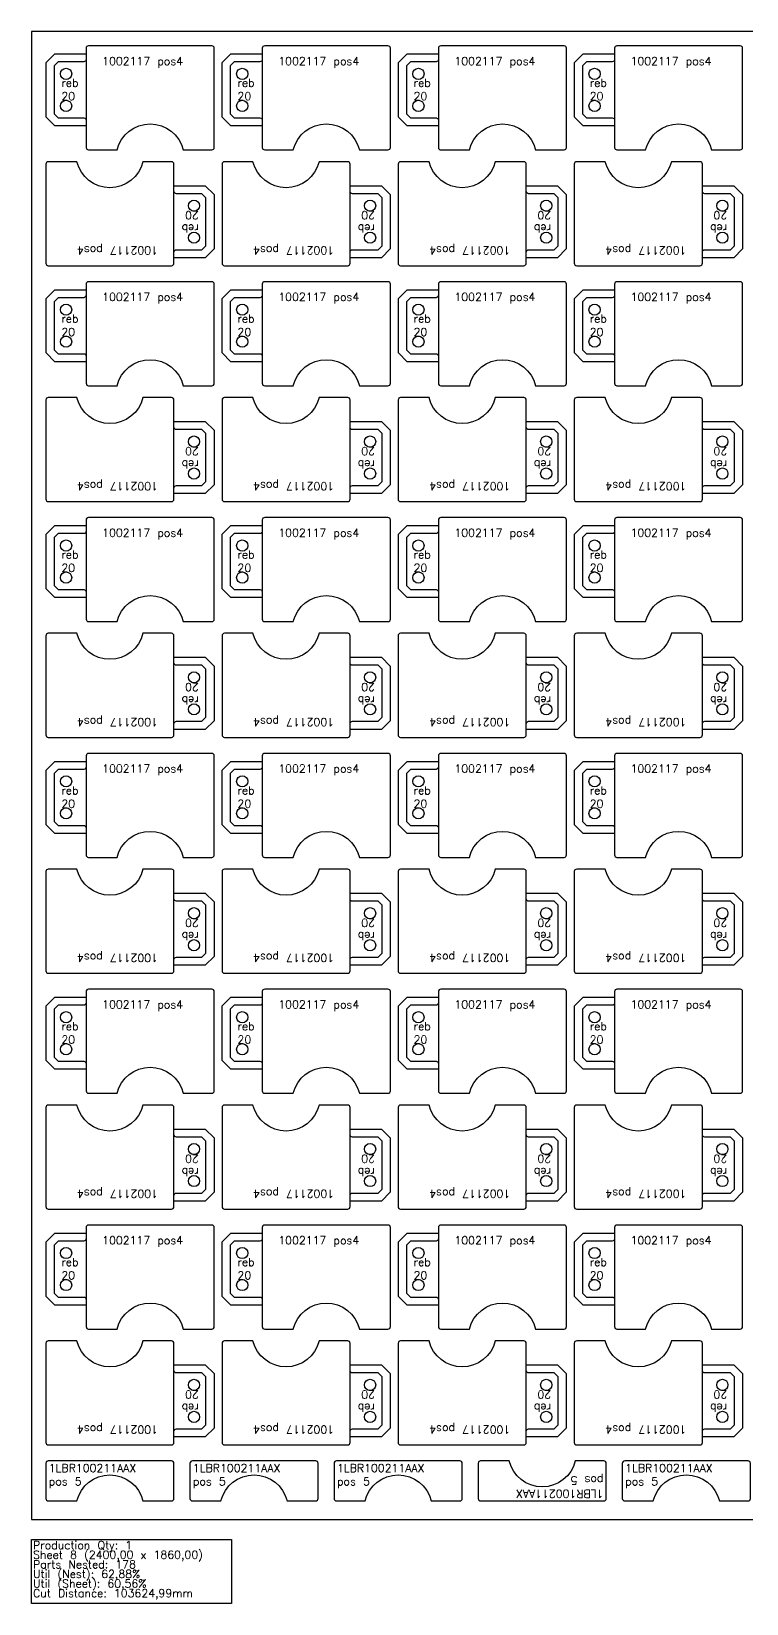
# Model space of a CAD drawing. Header units: millimetres. Extents: x 17640 to 20040, y -105 to 1860.
# Drawn here: x 17640 to 18533, y -105 to 1860 of the extents above; entities that cross this region are included whole.
import ezdxf

# ---------------------------------------------------------------- set-up
doc = ezdxf.new("R2010")
doc.units = ezdxf.units.MM
for name, color, linetype in [('1002117', 7, 'Continuous'), ('1LBR100211AAX', 7, 'Continuous'), ('Rebaixo', 7, 'Continuous'), ('sheet', 24, 'Continuous'), ('Stats', 7, 'Continuous'), ('Texto', 7, 'Continuous')]:
    doc.layers.add(name, color=color, linetype=linetype)
doc.styles.get("Standard").update_dxf_attribs({"font": 'txt.shx'})

msp = doc.modelspace()

# ---------------------------------------------------------------- linework, layer by layer
at = {"layer": '1002117', "color": 3}
for points in [[(17865.3, 1712, 0.414213), (17868.3, 1715), (17868.3, 1839, 0.414213), (17865.3, 1842), (17711.3, 1842, 0.414214), (17708.3, 1839), (17708.3, 1825, -0.414214), (17705.3, 1822), (17673.3, 1822), (17668.3, 1817), (17668.3, 1757), (17673.3, 1752), (17705.3, 1752, -0.414213), (17708.3, 1749), (17708.3, 1715, 0.414213), (17711.3, 1712), (17747, 1712, -0.786796), (17829.6, 1712)], [(18085.3, 1712, 0.414213), (18088.3, 1715), (18088.3, 1839, 0.414214), (18085.3, 1842), (17931.3, 1842, 0.414214), (17928.3, 1839), (17928.3, 1825, -0.414214), (17925.3, 1822), (17893.3, 1822), (17888.3, 1817), (17888.3, 1757), (17893.3, 1752), (17925.3, 1752, -0.414214), (17928.3, 1749), (17928.3, 1715, 0.414213), (17931.3, 1712), (17967, 1712, -0.786796), (18049.6, 1712)], [(18305.3, 1712, 0.414213), (18308.3, 1715), (18308.3, 1839, 0.414214), (18305.3, 1842), (18151.3, 1842, 0.414214), (18148.3, 1839), (18148.3, 1825, -0.414214), (18145.3, 1822), (18113.3, 1822), (18108.3, 1817), (18108.3, 1757), (18113.3, 1752), (18145.3, 1752, -0.414214), (18148.3, 1749), (18148.3, 1715, 0.414214), (18151.3, 1712), (18187, 1712, -0.786796), (18269.6, 1712)], [(18525.3, 1712, 0.414213), (18528.3, 1715), (18528.3, 1839, 0.414214), (18525.3, 1842), (18371.3, 1842, 0.414214), (18368.3, 1839), (18368.3, 1825, -0.414214), (18365.3, 1822), (18333.3, 1822), (18328.3, 1817), (18328.3, 1757), (18333.3, 1752), (18365.3, 1752, -0.414214), (18368.3, 1749), (18368.3, 1715, 0.414213), (18371.3, 1712), (18407, 1712, -0.786796), (18489.6, 1712)], [(17661, 1697.2, 0.414213), (17658, 1694.2), (17658, 1570.2, 0.414214), (17661, 1567.2), (17815, 1567.2, 0.414213), (17818, 1570.2), (17818, 1584.2, -0.414213), (17821, 1587.2), (17853, 1587.2), (17858, 1592.2), (17858, 1652.2), (17853, 1657.2), (17821, 1657.2, -0.414214), (17818, 1660.2), (17818, 1694.2, 0.414213), (17815, 1697.2), (17779.3, 1697.2, -0.786796), (17696.7, 1697.2)], [(17881, 1697.2, 0.414214), (17878, 1694.2), (17878, 1570.2, 0.414214), (17881, 1567.2), (18035, 1567.2, 0.414214), (18038, 1570.2), (18038, 1584.2, -0.414213), (18041, 1587.2), (18073, 1587.2), (18078, 1592.2), (18078, 1652.2), (18073, 1657.2), (18041, 1657.2, -0.414214), (18038, 1660.2), (18038, 1694.2, 0.414213), (18035, 1697.2), (17999.3, 1697.2, -0.786796), (17916.7, 1697.2)], [(18101, 1697.2, 0.414213), (18098, 1694.2), (18098, 1570.2, 0.414214), (18101, 1567.2), (18255, 1567.2, 0.414214), (18258, 1570.2), (18258, 1584.2, -0.414214), (18261, 1587.2), (18293, 1587.2), (18298, 1592.2), (18298, 1652.2), (18293, 1657.2), (18261, 1657.2, -0.414214), (18258, 1660.2), (18258, 1694.2, 0.414213), (18255, 1697.2), (18219.3, 1697.2, -0.786796), (18136.7, 1697.2)], [(18321, 1697.2, 0.414213), (18318, 1694.2), (18318, 1570.2, 0.414214), (18321, 1567.2), (18475, 1567.2, 0.414214), (18478, 1570.2), (18478, 1584.2, -0.414214), (18481, 1587.2), (18513, 1587.2), (18518, 1592.2), (18518, 1652.2), (18513, 1657.2), (18481, 1657.2, -0.414213), (18478, 1660.2), (18478, 1694.2, 0.414213), (18475, 1697.2), (18439.3, 1697.2, -0.786796), (18356.7, 1697.2)], [(17865.3, 1417.2, 0.414213), (17868.3, 1420.2), (17868.3, 1544.2, 0.414214), (17865.3, 1547.2), (17711.3, 1547.2, 0.414214), (17708.3, 1544.2), (17708.3, 1530.2, -0.414214), (17705.3, 1527.2), (17673.3, 1527.2), (17668.3, 1522.2), (17668.3, 1462.2), (17673.3, 1457.2), (17705.3, 1457.2, -0.414213), (17708.3, 1454.2), (17708.3, 1420.2, 0.414213), (17711.3, 1417.2), (17747, 1417.2, -0.786796), (17829.6, 1417.2)], [(18085.3, 1417.2, 0.414214), (18088.3, 1420.2), (18088.3, 1544.2, 0.414213), (18085.3, 1547.2), (17931.3, 1547.2, 0.414214), (17928.3, 1544.2), (17928.3, 1530.2, -0.414214), (17925.3, 1527.2), (17893.3, 1527.2), (17888.3, 1522.2), (17888.3, 1462.2), (17893.3, 1457.2), (17925.3, 1457.2, -0.414213), (17928.3, 1454.2), (17928.3, 1420.2, 0.414213), (17931.3, 1417.2), (17967, 1417.2, -0.786796), (18049.6, 1417.2)], [(18305.3, 1417.2, 0.414214), (18308.3, 1420.2), (18308.3, 1544.2, 0.414214), (18305.3, 1547.2), (18151.3, 1547.2, 0.414214), (18148.3, 1544.2), (18148.3, 1530.2, -0.414214), (18145.3, 1527.2), (18113.3, 1527.2), (18108.3, 1522.2), (18108.3, 1462.2), (18113.3, 1457.2), (18145.3, 1457.2, -0.414214), (18148.3, 1454.2), (18148.3, 1420.2, 0.414213), (18151.3, 1417.2), (18187, 1417.2, -0.786796), (18269.6, 1417.2)], [(18525.3, 1417.2, 0.414214), (18528.3, 1420.2), (18528.3, 1544.2, 0.414213), (18525.3, 1547.2), (18371.3, 1547.2, 0.414213), (18368.3, 1544.2), (18368.3, 1530.2, -0.414214), (18365.3, 1527.2), (18333.3, 1527.2), (18328.3, 1522.2), (18328.3, 1462.2), (18333.3, 1457.2), (18365.3, 1457.2, -0.414213), (18368.3, 1454.2), (18368.3, 1420.2, 0.414213), (18371.3, 1417.2), (18407, 1417.2, -0.786796), (18489.6, 1417.2)], [(17661, 1402.4, 0.414213), (17658, 1399.4), (17658, 1275.4, 0.414213), (17661, 1272.4), (17815, 1272.4, 0.414213), (17818, 1275.4), (17818, 1289.4, -0.414213), (17821, 1292.4), (17853, 1292.4), (17858, 1297.4), (17858, 1357.4), (17853, 1362.4), (17821, 1362.4, -0.414214), (17818, 1365.4), (17818, 1399.4, 0.414213), (17815, 1402.4), (17779.3, 1402.4, -0.786796), (17696.7, 1402.4)], [(17881, 1402.4, 0.414213), (17878, 1399.4), (17878, 1275.4, 0.414214), (17881, 1272.4), (18035, 1272.4, 0.414214), (18038, 1275.4), (18038, 1289.4, -0.414214), (18041, 1292.4), (18073, 1292.4), (18078, 1297.4), (18078, 1357.4), (18073, 1362.4), (18041, 1362.4, -0.414213), (18038, 1365.4), (18038, 1399.4, 0.414213), (18035, 1402.4), (17999.3, 1402.4, -0.786796), (17916.7, 1402.4)], [(18101, 1402.4, 0.414213), (18098, 1399.4), (18098, 1275.4, 0.414214), (18101, 1272.4), (18255, 1272.4, 0.414214), (18258, 1275.4), (18258, 1289.4, -0.414214), (18261, 1292.4), (18293, 1292.4), (18298, 1297.4), (18298, 1357.4), (18293, 1362.4), (18261, 1362.4, -0.414213), (18258, 1365.4), (18258, 1399.4, 0.414213), (18255, 1402.4), (18219.3, 1402.4, -0.786796), (18136.7, 1402.4)], [(18321, 1402.4, 0.414213), (18318, 1399.4), (18318, 1275.4, 0.414214), (18321, 1272.4), (18475, 1272.4, 0.414214), (18478, 1275.4), (18478, 1289.4, -0.414214), (18481, 1292.4), (18513, 1292.4), (18518, 1297.4), (18518, 1357.4), (18513, 1362.4), (18481, 1362.4, -0.414213), (18478, 1365.4), (18478, 1399.4, 0.414213), (18475, 1402.4), (18439.3, 1402.4, -0.786796), (18356.7, 1402.4)], [(17865.3, 1122.4, 0.414213), (17868.3, 1125.4), (17868.3, 1249.4, 0.414214), (17865.3, 1252.4), (17711.3, 1252.4, 0.414214), (17708.3, 1249.4), (17708.3, 1235.4, -0.414213), (17705.3, 1232.4), (17673.3, 1232.4), (17668.3, 1227.4), (17668.3, 1167.4), (17673.3, 1162.4), (17705.3, 1162.4, -0.414214), (17708.3, 1159.4), (17708.3, 1125.4, 0.414213), (17711.3, 1122.4), (17747, 1122.4, -0.786796), (17829.6, 1122.4)], [(18085.3, 1122.4, 0.414214), (18088.3, 1125.4), (18088.3, 1249.4, 0.414214), (18085.3, 1252.4), (17931.3, 1252.4, 0.414213), (17928.3, 1249.4), (17928.3, 1235.4, -0.414213), (17925.3, 1232.4), (17893.3, 1232.4), (17888.3, 1227.4), (17888.3, 1167.4), (17893.3, 1162.4), (17925.3, 1162.4, -0.414214), (17928.3, 1159.4), (17928.3, 1125.4, 0.414214), (17931.3, 1122.4), (17967, 1122.4, -0.786796), (18049.6, 1122.4)], [(18305.3, 1122.4, 0.414214), (18308.3, 1125.4), (18308.3, 1249.4, 0.414214), (18305.3, 1252.4), (18151.3, 1252.4, 0.414214), (18148.3, 1249.4), (18148.3, 1235.4, -0.414214), (18145.3, 1232.4), (18113.3, 1232.4), (18108.3, 1227.4), (18108.3, 1167.4), (18113.3, 1162.4), (18145.3, 1162.4, -0.414213), (18148.3, 1159.4), (18148.3, 1125.4, 0.414214), (18151.3, 1122.4), (18187, 1122.4, -0.786796), (18269.6, 1122.4)], [(18525.3, 1122.4, 0.414213), (18528.3, 1125.4), (18528.3, 1249.4, 0.414213), (18525.3, 1252.4), (18371.3, 1252.4, 0.414214), (18368.3, 1249.4), (18368.3, 1235.4, -0.414214), (18365.3, 1232.4), (18333.3, 1232.4), (18328.3, 1227.4), (18328.3, 1167.4), (18333.3, 1162.4), (18365.3, 1162.4, -0.414214), (18368.3, 1159.4), (18368.3, 1125.4, 0.414214), (18371.3, 1122.4), (18407, 1122.4, -0.786796), (18489.6, 1122.4)], [(17661, 1107.7, 0.414214), (17658, 1104.7), (17658, 980.7, 0.414213), (17661, 977.7), (17815, 977.7, 0.414213), (17818, 980.7), (17818, 994.7, -0.414214), (17821, 997.7), (17853, 997.7), (17858, 1002.7), (17858, 1062.7), (17853, 1067.7), (17821, 1067.7, -0.414214), (17818, 1070.7), (17818, 1104.7, 0.414213), (17815, 1107.7), (17779.3, 1107.7, -0.786796), (17696.7, 1107.7)], [(17881, 1107.7, 0.414213), (17878, 1104.7), (17878, 980.7, 0.414214), (17881, 977.7), (18035, 977.7, 0.414213), (18038, 980.7), (18038, 994.7, -0.414214), (18041, 997.7), (18073, 997.7), (18078, 1002.7), (18078, 1062.7), (18073, 1067.7), (18041, 1067.7, -0.414213), (18038, 1070.7), (18038, 1104.7, 0.414214), (18035, 1107.7), (17999.3, 1107.7, -0.786796), (17916.7, 1107.7)], [(18101, 1107.7, 0.414214), (18098, 1104.7), (18098, 980.7, 0.414214), (18101, 977.7), (18255, 977.7, 0.414214), (18258, 980.7), (18258, 994.7, -0.414214), (18261, 997.7), (18293, 997.7), (18298, 1002.7), (18298, 1062.7), (18293, 1067.7), (18261, 1067.7, -0.414214), (18258, 1070.7), (18258, 1104.7, 0.414213), (18255, 1107.7), (18219.3, 1107.7, -0.786796), (18136.7, 1107.7)], [(18321, 1107.7, 0.414214), (18318, 1104.7), (18318, 980.7, 0.414214), (18321, 977.7), (18475, 977.7, 0.414214), (18478, 980.7), (18478, 994.7, -0.414214), (18481, 997.7), (18513, 997.7), (18518, 1002.7), (18518, 1062.7), (18513, 1067.7), (18481, 1067.7, -0.414213), (18478, 1070.7), (18478, 1104.7, 0.414213), (18475, 1107.7), (18439.3, 1107.7, -0.786796), (18356.7, 1107.7)], [(17865.3, 827.7, 0.414214), (17868.3, 830.7), (17868.3, 954.7, 0.414214), (17865.3, 957.7), (17711.3, 957.7, 0.414213), (17708.3, 954.7), (17708.3, 940.7, -0.414213), (17705.3, 937.7), (17673.3, 937.7), (17668.3, 932.7), (17668.3, 872.7), (17673.3, 867.7), (17705.3, 867.7, -0.414214), (17708.3, 864.7), (17708.3, 830.7, 0.414214), (17711.3, 827.7), (17747, 827.7, -0.786796), (17829.6, 827.7)], [(18085.3, 827.7, 0.414214), (18088.3, 830.7), (18088.3, 954.7, 0.414214), (18085.3, 957.7), (17931.3, 957.7, 0.414214), (17928.3, 954.7), (17928.3, 940.7, -0.414214), (17925.3, 937.7), (17893.3, 937.7), (17888.3, 932.7), (17888.3, 872.7), (17893.3, 867.7), (17925.3, 867.7, -0.414214), (17928.3, 864.7), (17928.3, 830.7, 0.414213), (17931.3, 827.7), (17967, 827.7, -0.786796), (18049.6, 827.7)], [(18305.3, 827.7, 0.414213), (18308.3, 830.7), (18308.3, 954.7, 0.414214), (18305.3, 957.7), (18151.3, 957.7, 0.414214), (18148.3, 954.7), (18148.3, 940.7, -0.414214), (18145.3, 937.7), (18113.3, 937.7), (18108.3, 932.7), (18108.3, 872.7), (18113.3, 867.7), (18145.3, 867.7, -0.414213), (18148.3, 864.7), (18148.3, 830.7, 0.414213), (18151.3, 827.7), (18187, 827.7, -0.786796), (18269.6, 827.7)], [(18525.3, 827.7, 0.414214), (18528.3, 830.7), (18528.3, 954.7, 0.414214), (18525.3, 957.7), (18371.3, 957.7, 0.414214), (18368.3, 954.7), (18368.3, 940.7, -0.414214), (18365.3, 937.7), (18333.3, 937.7), (18328.3, 932.7), (18328.3, 872.7), (18333.3, 867.7), (18365.3, 867.7, -0.414214), (18368.3, 864.7), (18368.3, 830.7, 0.414213), (18371.3, 827.7), (18407, 827.7, -0.786796), (18489.6, 827.7)], [(17661, 812.9, 0.414213), (17658, 809.9), (17658, 685.9, 0.414214), (17661, 682.9), (17815, 682.9, 0.414213), (17818, 685.9), (17818, 699.9, -0.414213), (17821, 702.9), (17853, 702.9), (17858, 707.9), (17858, 767.9), (17853, 772.9), (17821, 772.9, -0.414213), (17818, 775.9), (17818, 809.9, 0.414213), (17815, 812.9), (17779.3, 812.9, -0.786796), (17696.7, 812.9)], [(17881, 812.9, 0.414213), (17878, 809.9), (17878, 685.9, 0.414214), (17881, 682.9), (18035, 682.9, 0.414214), (18038, 685.9), (18038, 699.9, -0.414213), (18041, 702.9), (18073, 702.9), (18078, 707.9), (18078, 767.9), (18073, 772.9), (18041, 772.9, -0.414214), (18038, 775.9), (18038, 809.9, 0.414214), (18035, 812.9), (17999.3, 812.9, -0.786796), (17916.7, 812.9)], [(18101, 812.9, 0.414213), (18098, 809.9), (18098, 685.9, 0.414214), (18101, 682.9), (18255, 682.9, 0.414214), (18258, 685.9), (18258, 699.9, -0.414213), (18261, 702.9), (18293, 702.9), (18298, 707.9), (18298, 767.9), (18293, 772.9), (18261, 772.9, -0.414214), (18258, 775.9), (18258, 809.9, 0.414213), (18255, 812.9), (18219.3, 812.9, -0.786796), (18136.7, 812.9)], [(18321, 812.9, 0.414214), (18318, 809.9), (18318, 685.9, 0.414214), (18321, 682.9), (18475, 682.9, 0.414214), (18478, 685.9), (18478, 699.9, -0.414214), (18481, 702.9), (18513, 702.9), (18518, 707.9), (18518, 767.9), (18513, 772.9), (18481, 772.9, -0.414214), (18478, 775.9), (18478, 809.9, 0.414213), (18475, 812.9), (18439.3, 812.9, -0.786796), (18356.7, 812.9)], [(17865.3, 532.9, 0.414214), (17868.3, 535.9), (17868.3, 659.9, 0.414214), (17865.3, 662.9), (17711.3, 662.9, 0.414214), (17708.3, 659.9), (17708.3, 645.9, -0.414214), (17705.3, 642.9), (17673.3, 642.9), (17668.3, 637.9), (17668.3, 577.9), (17673.3, 572.9), (17705.3, 572.9, -0.414214), (17708.3, 569.9), (17708.3, 535.9, 0.414213), (17711.3, 532.9), (17747, 532.9, -0.786796), (17829.6, 532.9)], [(18085.3, 532.9, 0.414214), (18088.3, 535.9), (18088.3, 659.9, 0.414213), (18085.3, 662.9), (17931.3, 662.9, 0.414213), (17928.3, 659.9), (17928.3, 645.9, -0.414214), (17925.3, 642.9), (17893.3, 642.9), (17888.3, 637.9), (17888.3, 577.9), (17893.3, 572.9), (17925.3, 572.9, -0.414214), (17928.3, 569.9), (17928.3, 535.9, 0.414214), (17931.3, 532.9), (17967, 532.9, -0.786796), (18049.6, 532.9)], [(18305.3, 532.9, 0.414213), (18308.3, 535.9), (18308.3, 659.9, 0.414214), (18305.3, 662.9), (18151.3, 662.9, 0.414214), (18148.3, 659.9), (18148.3, 645.9, -0.414213), (18145.3, 642.9), (18113.3, 642.9), (18108.3, 637.9), (18108.3, 577.9), (18113.3, 572.9), (18145.3, 572.9, -0.414214), (18148.3, 569.9), (18148.3, 535.9, 0.414214), (18151.3, 532.9), (18187, 532.9, -0.786796), (18269.6, 532.9)], [(18525.3, 532.9, 0.414213), (18528.3, 535.9), (18528.3, 659.9, 0.414213), (18525.3, 662.9), (18371.3, 662.9, 0.414214), (18368.3, 659.9), (18368.3, 645.9, -0.414214), (18365.3, 642.9), (18333.3, 642.9), (18328.3, 637.9), (18328.3, 577.9), (18333.3, 572.9), (18365.3, 572.9, -0.414214), (18368.3, 569.9), (18368.3, 535.9, 0.414214), (18371.3, 532.9), (18407, 532.9, -0.786796), (18489.6, 532.9)], [(17661, 518.1, 0.414213), (17658, 515.1), (17658, 391.1, 0.414214), (17661, 388.1), (17815, 388.1, 0.414214), (17818, 391.1), (17818, 405.1, -0.414213), (17821, 408.1), (17853, 408.1), (17858, 413.1), (17858, 473.1), (17853, 478.1), (17821, 478.1, -0.414214), (17818, 481.1), (17818, 515.1, 0.414214), (17815, 518.1), (17779.3, 518.1, -0.786796), (17696.7, 518.1)], [(17881, 518.1, 0.414213), (17878, 515.1), (17878, 391.1, 0.414214), (17881, 388.1), (18035, 388.1, 0.414214), (18038, 391.1), (18038, 405.1, -0.414213), (18041, 408.1), (18073, 408.1), (18078, 413.1), (18078, 473.1), (18073, 478.1), (18041, 478.1, -0.414213), (18038, 481.1), (18038, 515.1, 0.414213), (18035, 518.1), (17999.3, 518.1, -0.786796), (17916.7, 518.1)], [(18101, 518.1, 0.414213), (18098, 515.1), (18098, 391.1, 0.414214), (18101, 388.1), (18255, 388.1, 0.414214), (18258, 391.1), (18258, 405.1, -0.414214), (18261, 408.1), (18293, 408.1), (18298, 413.1), (18298, 473.1), (18293, 478.1), (18261, 478.1, -0.414213), (18258, 481.1), (18258, 515.1, 0.414213), (18255, 518.1), (18219.3, 518.1, -0.786796), (18136.7, 518.1)], [(18321, 518.1, 0.414213), (18318, 515.1), (18318, 391.1, 0.414214), (18321, 388.1), (18475, 388.1, 0.414214), (18478, 391.1), (18478, 405.1, -0.414214), (18481, 408.1), (18513, 408.1), (18518, 413.1), (18518, 473.1), (18513, 478.1), (18481, 478.1, -0.414213), (18478, 481.1), (18478, 515.1, 0.414213), (18475, 518.1), (18439.3, 518.1, -0.786796), (18356.7, 518.1)], [(17865.3, 238.1, 0.414213), (17868.3, 241.1), (17868.3, 365.1, 0.414214), (17865.3, 368.1), (17711.3, 368.1, 0.414214), (17708.3, 365.1), (17708.3, 351.1, -0.414214), (17705.3, 348.1), (17673.3, 348.1), (17668.3, 343.1), (17668.3, 283.1), (17673.3, 278.1), (17705.3, 278.1, -0.414213), (17708.3, 275.1), (17708.3, 241.1, 0.414213), (17711.3, 238.1), (17747, 238.1, -0.786796), (17829.6, 238.1)], [(18085.3, 238.1, 0.414213), (18088.3, 241.1), (18088.3, 365.1, 0.414214), (18085.3, 368.1), (17931.3, 368.1, 0.414214), (17928.3, 365.1), (17928.3, 351.1, -0.414214), (17925.3, 348.1), (17893.3, 348.1), (17888.3, 343.1), (17888.3, 283.1), (17893.3, 278.1), (17925.3, 278.1, -0.414213), (17928.3, 275.1), (17928.3, 241.1, 0.414213), (17931.3, 238.1), (17967, 238.1, -0.786796), (18049.6, 238.1)], [(18305.3, 238.1, 0.414214), (18308.3, 241.1), (18308.3, 365.1, 0.414213), (18305.3, 368.1), (18151.3, 368.1, 0.414214), (18148.3, 365.1), (18148.3, 351.1, -0.414213), (18145.3, 348.1), (18113.3, 348.1), (18108.3, 343.1), (18108.3, 283.1), (18113.3, 278.1), (18145.3, 278.1, -0.414213), (18148.3, 275.1), (18148.3, 241.1, 0.414214), (18151.3, 238.1), (18187, 238.1, -0.786796), (18269.6, 238.1)], [(18525.3, 238.1, 0.414214), (18528.3, 241.1), (18528.3, 365.1, 0.414214), (18525.3, 368.1), (18371.3, 368.1, 0.414214), (18368.3, 365.1), (18368.3, 351.1, -0.414213), (18365.3, 348.1), (18333.3, 348.1), (18328.3, 343.1), (18328.3, 283.1), (18333.3, 278.1), (18365.3, 278.1, -0.414213), (18368.3, 275.1), (18368.3, 241.1, 0.414214), (18371.3, 238.1), (18407, 238.1, -0.786796), (18489.6, 238.1)], [(17661, 223.3, 0.414214), (17658, 220.3), (17658, 96.3, 0.414214), (17661, 93.3), (17815, 93.3, 0.414214), (17818, 96.3), (17818, 110.3, -0.414213), (17821, 113.3), (17853, 113.3), (17858, 118.3), (17858, 178.3), (17853, 183.3), (17821, 183.3, -0.414213), (17818, 186.3), (17818, 220.3, 0.414214), (17815, 223.3), (17779.3, 223.3, -0.786796), (17696.7, 223.3)], [(17881, 223.3, 0.414214), (17878, 220.3), (17878, 96.3, 0.414214), (17881, 93.3), (18035, 93.3, 0.414214), (18038, 96.3), (18038, 110.3, -0.414213), (18041, 113.3), (18073, 113.3), (18078, 118.3), (18078, 178.3), (18073, 183.3), (18041, 183.3, -0.414214), (18038, 186.3), (18038, 220.3, 0.414214), (18035, 223.3), (17999.3, 223.3, -0.786796), (17916.7, 223.3)], [(18101, 223.3, 0.414213), (18098, 220.3), (18098, 96.3, 0.414214), (18101, 93.3), (18255, 93.3, 0.414214), (18258, 96.3), (18258, 110.3, -0.414213), (18261, 113.3), (18293, 113.3), (18298, 118.3), (18298, 178.3), (18293, 183.3), (18261, 183.3, -0.414213), (18258, 186.3), (18258, 220.3, 0.414214), (18255, 223.3), (18219.3, 223.3, -0.786796), (18136.7, 223.3)], [(18321, 223.3, 0.414214), (18318, 220.3), (18318, 96.3, 0.414213), (18321, 93.3), (18475, 93.3, 0.414214), (18478, 96.3), (18478, 110.3, -0.414213), (18481, 113.3), (18513, 113.3), (18518, 118.3), (18518, 178.3), (18513, 183.3), (18481, 183.3, -0.414214), (18478, 186.3), (18478, 220.3, 0.414214), (18475, 223.3), (18439.3, 223.3, -0.786796), (18356.7, 223.3)]]:
    msp.add_lwpolyline(points, format="xyb", close=True, dxfattribs=at)
for centre in [(17683.3, 1807), (17903.3, 1807), (18123.3, 1807), (18343.3, 1807), (17683.3, 1767), (17903.3, 1767), (18123.3, 1767), (18343.3, 1767), (17843, 1642.2), (18063, 1642.2), (18283, 1642.2), (18503, 1642.2), (17843, 1602.2), (18063, 1602.2), (18283, 1602.2), (18503, 1602.2), (17683.3, 1512.2), (17903.3, 1512.2), (18123.3, 1512.2), (18343.3, 1512.2), (17683.3, 1472.2), (17903.3, 1472.2), (18123.3, 1472.2), (18343.3, 1472.2), (17843, 1347.4), (18063, 1347.4), (18283, 1347.4), (18503, 1347.4), (17843, 1307.4), (18063, 1307.4), (18283, 1307.4), (18503, 1307.4), (17683.3, 1217.4), (17903.3, 1217.4), (18123.3, 1217.4), (18343.3, 1217.4), (17683.3, 1177.4), (17903.3, 1177.4), (18123.3, 1177.4), (18343.3, 1177.4), (17843, 1052.7), (18063, 1052.7), (18283, 1052.7), (18503, 1052.7), (17843, 1012.7), (18063, 1012.7), (18283, 1012.7), (18503, 1012.7), (17683.3, 922.7), (17903.3, 922.7), (18123.3, 922.7), (18343.3, 922.7), (17683.3, 882.7), (17903.3, 882.7), (18123.3, 882.7), (18343.3, 882.7), (17843, 757.9), (18063, 757.9), (18283, 757.9), (18503, 757.9), (17843, 717.9), (18063, 717.9), (18283, 717.9), (18503, 717.9), (17683.3, 627.9), (17903.3, 627.9), (18123.3, 627.9), (18343.3, 627.9), (17683.3, 587.9), (17903.3, 587.9), (18123.3, 587.9), (18343.3, 587.9), (17843, 463.1), (18063, 463.1), (18283, 463.1), (18503, 463.1), (17843, 423.1), (18063, 423.1), (18283, 423.1), (18503, 423.1), (17683.3, 333.1), (17903.3, 333.1), (18123.3, 333.1), (18343.3, 333.1), (17683.3, 293.1), (17903.3, 293.1), (18123.3, 293.1), (18343.3, 293.1), (17843, 168.3), (18063, 168.3), (18283, 168.3), (18503, 168.3), (17843, 128.3), (18063, 128.3), (18283, 128.3), (18503, 128.3)]:
    msp.add_circle(centre, 7, dxfattribs=at)
at = {"layer": '1LBR100211AAX', "color": 2}
for points in [[(17658, 70.3), (17658, 26.3, 0.414214), (17661, 23.3), (17696.7, 23.3, -0.786796), (17779.3, 23.3), (17815, 23.3, 0.414214), (17818, 26.3), (17818, 70.3, 0.414214), (17815, 73.3), (17661, 73.3, 0.414213)], [(17838, 70.3), (17838, 26.3, 0.414213), (17841, 23.3), (17876.7, 23.3, -0.786796), (17959.3, 23.3), (17995, 23.3, 0.414213), (17998, 26.3), (17998, 70.3, 0.414214), (17995, 73.3), (17841, 73.3, 0.414214)], [(18018, 70.3), (18018, 26.3, 0.414214), (18021, 23.3), (18056.7, 23.3, -0.786796), (18139.3, 23.3), (18175, 23.3, 0.414214), (18178, 26.3), (18178, 70.3, 0.414214), (18175, 73.3), (18021, 73.3, 0.414213)], [(18358, 26.3), (18358, 70.3, 0.414214), (18355, 73.3), (18319.3, 73.3, -0.786796), (18236.7, 73.3), (18201, 73.3, 0.414214), (18198, 70.3), (18198, 26.3, 0.414214), (18201, 23.3), (18355, 23.3, 0.414214)], [(18378, 70.3), (18378, 26.3, 0.414214), (18381, 23.3), (18416.7, 23.3, -0.786796), (18499.3, 23.3), (18535, 23.3, 0.414213), (18538, 26.3), (18538, 70.3, 0.414214), (18535, 73.3), (18381, 73.3, 0.414213)]]:
    msp.add_lwpolyline(points, format="xyb", close=True, dxfattribs=at)
at = {"layer": 'Rebaixo', "color": 3}
for points in [[(17708.3, 1742), (17669.2, 1742), (17658.3, 1752.9), (17658.3, 1821.1), (17669.2, 1832), (17708.3, 1832)], [(17928.3, 1742), (17889.2, 1742), (17878.3, 1752.9), (17878.3, 1821.1), (17889.2, 1832), (17928.3, 1832)], [(18148.3, 1742), (18109.2, 1742), (18098.3, 1752.9), (18098.3, 1821.1), (18109.2, 1832), (18148.3, 1832)], [(18368.3, 1742), (18329.2, 1742), (18318.3, 1752.9), (18318.3, 1821.1), (18329.2, 1832), (18368.3, 1832)], [(17818, 1667.2), (17857.1, 1667.2), (17868, 1656.4), (17868, 1588.1), (17857.1, 1577.2), (17818, 1577.2)], [(18038, 1667.2), (18077.1, 1667.2), (18088, 1656.4), (18088, 1588.1), (18077.1, 1577.2), (18038, 1577.2)], [(18258, 1667.2), (18297.1, 1667.2), (18308, 1656.4), (18308, 1588.1), (18297.1, 1577.2), (18258, 1577.2)], [(18478, 1667.2), (18517.1, 1667.2), (18528, 1656.4), (18528, 1588.1), (18517.1, 1577.2), (18478, 1577.2)], [(17708.3, 1447.2), (17669.2, 1447.2), (17658.3, 1458.1), (17658.3, 1526.4), (17669.2, 1537.2), (17708.3, 1537.2)], [(17928.3, 1447.2), (17889.2, 1447.2), (17878.3, 1458.1), (17878.3, 1526.4), (17889.2, 1537.2), (17928.3, 1537.2)], [(18148.3, 1447.2), (18109.2, 1447.2), (18098.3, 1458.1), (18098.3, 1526.4), (18109.2, 1537.2), (18148.3, 1537.2)], [(18368.3, 1447.2), (18329.2, 1447.2), (18318.3, 1458.1), (18318.3, 1526.4), (18329.2, 1537.2), (18368.3, 1537.2)], [(17818, 1372.4), (17857.1, 1372.4), (17868, 1361.6), (17868, 1293.3), (17857.1, 1282.4), (17818, 1282.4)], [(18038, 1372.4), (18077.1, 1372.4), (18088, 1361.6), (18088, 1293.3), (18077.1, 1282.4), (18038, 1282.4)], [(18258, 1372.4), (18297.1, 1372.4), (18308, 1361.6), (18308, 1293.3), (18297.1, 1282.4), (18258, 1282.4)], [(18478, 1372.4), (18517.1, 1372.4), (18528, 1361.6), (18528, 1293.3), (18517.1, 1282.4), (18478, 1282.4)], [(17708.3, 1152.4), (17669.2, 1152.4), (17658.3, 1163.3), (17658.3, 1231.6), (17669.2, 1242.4), (17708.3, 1242.4)], [(17928.3, 1152.4), (17889.2, 1152.4), (17878.3, 1163.3), (17878.3, 1231.6), (17889.2, 1242.4), (17928.3, 1242.4)], [(18148.3, 1152.4), (18109.2, 1152.4), (18098.3, 1163.3), (18098.3, 1231.6), (18109.2, 1242.4), (18148.3, 1242.4)], [(18368.3, 1152.4), (18329.2, 1152.4), (18318.3, 1163.3), (18318.3, 1231.6), (18329.2, 1242.4), (18368.3, 1242.4)], [(17818, 1077.7), (17857.1, 1077.7), (17868, 1066.8), (17868, 998.5), (17857.1, 987.7), (17818, 987.7)], [(18038, 1077.7), (18077.1, 1077.7), (18088, 1066.8), (18088, 998.5), (18077.1, 987.7), (18038, 987.7)], [(18258, 1077.7), (18297.1, 1077.7), (18308, 1066.8), (18308, 998.5), (18297.1, 987.7), (18258, 987.7)], [(18478, 1077.7), (18517.1, 1077.7), (18528, 1066.8), (18528, 998.5), (18517.1, 987.7), (18478, 987.7)], [(17708.3, 857.7), (17669.2, 857.7), (17658.3, 868.5), (17658.3, 936.8), (17669.2, 947.7), (17708.3, 947.7)], [(17928.3, 857.7), (17889.2, 857.7), (17878.3, 868.5), (17878.3, 936.8), (17889.2, 947.7), (17928.3, 947.7)], [(18148.3, 857.7), (18109.2, 857.7), (18098.3, 868.5), (18098.3, 936.8), (18109.2, 947.7), (18148.3, 947.7)], [(18368.3, 857.7), (18329.2, 857.7), (18318.3, 868.5), (18318.3, 936.8), (18329.2, 947.7), (18368.3, 947.7)], [(17818, 782.9), (17857.1, 782.9), (17868, 772), (17868, 703.7), (17857.1, 692.9), (17818, 692.9)], [(18038, 782.9), (18077.1, 782.9), (18088, 772), (18088, 703.7), (18077.1, 692.9), (18038, 692.9)], [(18258, 782.9), (18297.1, 782.9), (18308, 772), (18308, 703.7), (18297.1, 692.9), (18258, 692.9)], [(18478, 782.9), (18517.1, 782.9), (18528, 772), (18528, 703.7), (18517.1, 692.9), (18478, 692.9)], [(17708.3, 562.9), (17669.2, 562.9), (17658.3, 573.7), (17658.3, 642), (17669.2, 652.9), (17708.3, 652.9)], [(17928.3, 562.9), (17889.2, 562.9), (17878.3, 573.7), (17878.3, 642), (17889.2, 652.9), (17928.3, 652.9)], [(18148.3, 562.9), (18109.2, 562.9), (18098.3, 573.7), (18098.3, 642), (18109.2, 652.9), (18148.3, 652.9)], [(18368.3, 562.9), (18329.2, 562.9), (18318.3, 573.7), (18318.3, 642), (18329.2, 652.9), (18368.3, 652.9)], [(17818, 488.1), (17857.1, 488.1), (17868, 477.2), (17868, 409), (17857.1, 398.1), (17818, 398.1)], [(18038, 488.1), (18077.1, 488.1), (18088, 477.2), (18088, 409), (18077.1, 398.1), (18038, 398.1)], [(18258, 488.1), (18297.1, 488.1), (18308, 477.2), (18308, 409), (18297.1, 398.1), (18258, 398.1)], [(18478, 488.1), (18517.1, 488.1), (18528, 477.2), (18528, 409), (18517.1, 398.1), (18478, 398.1)], [(17708.3, 268.1), (17669.2, 268.1), (17658.3, 279), (17658.3, 347.2), (17669.2, 358.1), (17708.3, 358.1)], [(17928.3, 268.1), (17889.2, 268.1), (17878.3, 279), (17878.3, 347.2), (17889.2, 358.1), (17928.3, 358.1)], [(18148.3, 268.1), (18109.2, 268.1), (18098.3, 279), (18098.3, 347.2), (18109.2, 358.1), (18148.3, 358.1)], [(18368.3, 268.1), (18329.2, 268.1), (18318.3, 279), (18318.3, 347.2), (18329.2, 358.1), (18368.3, 358.1)], [(17818, 193.3), (17857.1, 193.3), (17868, 182.5), (17868, 114.2), (17857.1, 103.3), (17818, 103.3)], [(18038, 193.3), (18077.1, 193.3), (18088, 182.5), (18088, 114.2), (18077.1, 103.3), (18038, 103.3)], [(18258, 193.3), (18297.1, 193.3), (18308, 182.5), (18308, 114.2), (18297.1, 103.3), (18258, 103.3)], [(18478, 193.3), (18517.1, 193.3), (18528, 182.5), (18528, 114.2), (18517.1, 103.3), (18478, 103.3)]]:
    msp.add_lwpolyline(points, close=True, dxfattribs=at)
at = {"layer": 'sheet', "color": 7}
msp.add_lwpolyline([(17640, 0), (20040, 0), (20040, 1860), (17640, 1860)], close=True, dxfattribs=at)
at = {"layer": 'Stats', "color": 151}
msp.add_lwpolyline([(17640, -25), (17890, -25), (17890, -105), (17640, -105), (17640, -25)], close=True, dxfattribs=at)

# ---------------------------------------------------------------- texts
at = {"layer": 'Rebaixo', "color": 3, "char_height": 10, "attachment_point": 1}
for insert in [(17677.3, 1800.8), (17897.3, 1800.8), (18117.3, 1800.8), (18337.3, 1800.8), (17677.3, 1506), (17897.3, 1506), (18117.3, 1506), (18337.3, 1506), (17677.3, 1211.2), (17897.3, 1211.2), (18117.3, 1211.2), (18337.3, 1211.2), (17677.3, 916.4), (17897.3, 916.4), (18117.3, 916.4), (18337.3, 916.4), (17677.3, 621.6), (17897.3, 621.6), (18117.3, 621.6), (18337.3, 621.6), (17677.3, 326.9), (17897.3, 326.9), (18117.3, 326.9), (18337.3, 326.9)]:
    msp.add_mtext_dynamic_manual_height_columns('reb\\P20', width=33.653, gutter_width=12.5, heights=[0], dxfattribs=dict(at, insert=insert))
at = {"layer": 'Rebaixo', "color": 3, "char_height": 10, "attachment_point": 1, "rotation": 180}
for insert in [(17849, 1608.5), (18069, 1608.5), (18289, 1608.5), (18509, 1608.5), (17849, 1313.7), (18069, 1313.7), (18289, 1313.7), (18509, 1313.7), (17849, 1018.9), (18069, 1018.9), (18289, 1018.9), (18509, 1018.9), (17849, 724.1), (18069, 724.1), (18289, 724.1), (18509, 724.1), (17849, 429.3), (18069, 429.3), (18289, 429.3), (18509, 429.3), (17849, 134.6), (18069, 134.6), (18289, 134.6), (18509, 134.6)]:
    msp.add_mtext_dynamic_manual_height_columns('reb\\P20', width=33.653, gutter_width=12.5, heights=[0], dxfattribs=dict(at, insert=insert))
at = {"layer": 'Stats', "color": 60}
for s, p in [('Sheet 8 (2400,00 x 1860,00)', (17642, -49)), ('Production Qty: 1', (17642, -37)), ('Parts Nested: 178', (17642, -61)), ('Util (Nest): 62,88%', (17642, -73)), ('Util (Sheet): 60,56%', (17642, -85)), ('Cut Distance: 103624,99mm', (17642, -97))]:
    msp.add_text(s, height=10, dxfattribs=at).set_placement(p)
at = {"layer": 'Texto', "color": 3, "char_height": 10, "width": 126.181, "attachment_point": 1}
for insert in [(17728.3, 1827.9), (17948.3, 1827.9), (18168.3, 1827.9), (18388.3, 1827.9), (17728.3, 1533.2), (17948.3, 1533.2), (18168.3, 1533.2), (18388.3, 1533.2), (17728.3, 1238.4), (17948.3, 1238.4), (18168.3, 1238.4), (18388.3, 1238.4), (17728.3, 943.6), (17948.3, 943.6), (18168.3, 943.6), (18388.3, 943.6), (17728.3, 648.8), (17948.3, 648.8), (18168.3, 648.8), (18388.3, 648.8), (17728.3, 354), (17948.3, 354), (18168.3, 354), (18388.3, 354)]:
    msp.add_mtext('1002117 pos4', dxfattribs=dict(at, insert=insert))
at = {"layer": 'Texto', "color": 3, "char_height": 10, "width": 126.181, "attachment_point": 1, "rotation": 180}
for insert in [(17798, 1581.3), (18018, 1581.3), (18238, 1581.3), (18458, 1581.3), (17798, 1286.5), (18018, 1286.5), (18238, 1286.5), (18458, 1286.5), (17798, 991.7), (18018, 991.7), (18238, 991.7), (18458, 991.7), (17798, 696.9), (18018, 696.9), (18238, 696.9), (18458, 696.9), (17798, 402.2), (18018, 402.2), (18238, 402.2), (18458, 402.2), (17798, 107.4), (18018, 107.4), (18238, 107.4), (18458, 107.4)]:
    msp.add_mtext('1002117 pos4', dxfattribs=dict(at, insert=insert))
at = {"layer": 'Texto', "color": 2, "char_height": 10, "width": 131.995, "attachment_point": 1}
for insert in [(17661.6, 69.4), (17841.6, 69.4), (18021.6, 69.4), (18381.6, 69.4)]:
    msp.add_mtext('1LBR100211AAX pos 5', dxfattribs=dict(at, insert=insert))
at = {"layer": 'Texto', "color": 2, "insert": (18354.4, 27.2), "char_height": 10, "width": 131.995, "attachment_point": 1, "rotation": 180}
msp.add_mtext('1LBR100211AAX pos 5', dxfattribs=at)

doc.saveas('drawing.dxf')
